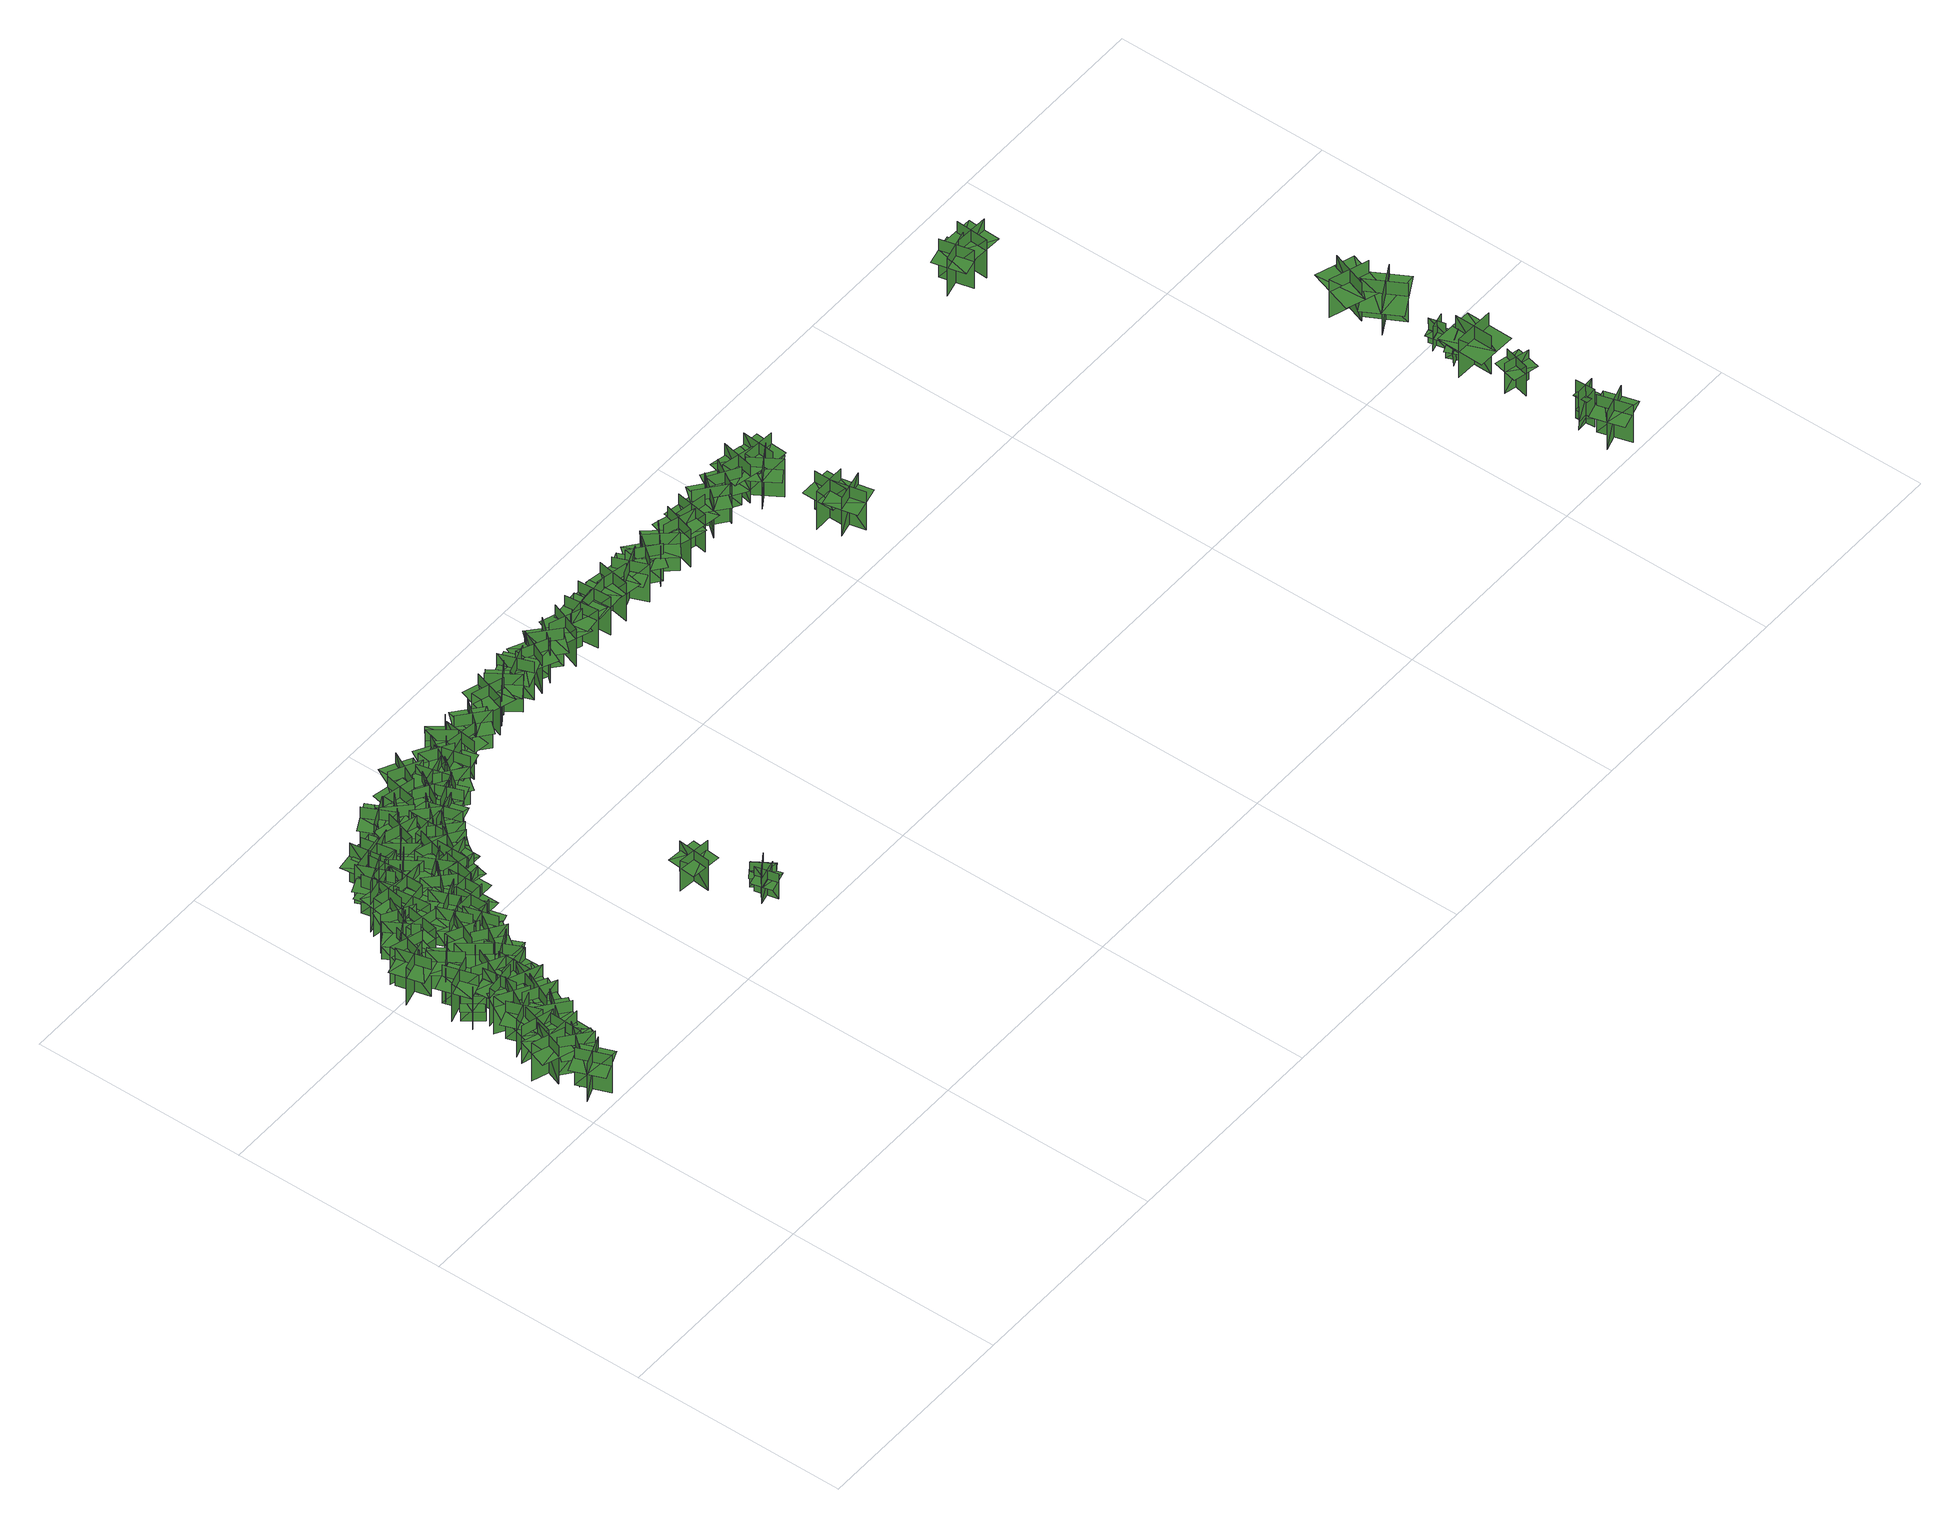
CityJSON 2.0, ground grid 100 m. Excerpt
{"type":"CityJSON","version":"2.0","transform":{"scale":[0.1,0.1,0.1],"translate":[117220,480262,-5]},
"CityObjects":{
"tree1":{"type":"SolitaryVegetationObject","geometry":[{"type":"MultiSurface","lod":"1","boundaries":[[[0,1,2]],[[0,2,3]],[[4,5,6]],[[4,6,7]],[[8,9,10]],[[8,10,11]],[[8,11,12]],[[8,12,13]]]}]},
"tree2":{"type":"SolitaryVegetationObject","geometry":[{"type":"MultiSurface","lod":"1","boundaries":[[[14,15,16]],[[14,16,17]],[[18,19,20]],[[18,20,21]],[[22,23,24]],[[22,24,25]],[[22,25,26]],[[22,26,27]]]}]},
"tree3":{"type":"SolitaryVegetationObject","geometry":[{"type":"MultiSurface","lod":"1","boundaries":[[[28,29,30]],[[28,30,31]],[[32,33,34]],[[32,34,35]],[[36,37,38]],[[36,38,39]],[[36,39,40]],[[36,40,41]]]}]},
"tree4":{"type":"SolitaryVegetationObject","geometry":[{"type":"MultiSurface","lod":"1","boundaries":[[[42,43,44]],[[42,44,45]],[[46,47,48]],[[46,48,49]],[[50,51,52]],[[50,52,53]],[[50,53,54]],[[50,54,55]]]}]},
"tree5":{"type":"SolitaryVegetationObject","geometry":[{"type":"MultiSurface","lod":"1","boundaries":[[[56,57,58]],[[56,58,59]],[[60,61,62]],[[60,62,63]],[[64,65,66]],[[64,66,67]],[[64,67,68]],[[64,68,69]]]}]},
"tree6":{"type":"SolitaryVegetationObject","geometry":[{"type":"MultiSurface","lod":"1","boundaries":[[[70,71,72]],[[70,72,73]],[[74,75,76]],[[74,76,77]],[[78,79,80]],[[78,80,81]],[[78,81,82]],[[78,82,83]]]}]},
"tree7":{"type":"SolitaryVegetationObject","geometry":[{"type":"MultiSurface","lod":"1","boundaries":[[[84,85,86]],[[84,86,87]],[[88,89,90]],[[88,90,91]],[[92,93,94]],[[92,94,95]],[[92,95,96]],[[92,96,97]]]}]},
"tree8":{"type":"SolitaryVegetationObject","geometry":[{"type":"MultiSurface","lod":"1","boundaries":[[[98,99,100]],[[98,100,101]],[[102,103,104]],[[102,104,105]],[[106,107,108]],[[106,108,109]],[[106,109,110]],[[106,110,111]]]}]},
"tree9":{"type":"SolitaryVegetationObject","geometry":[{"type":"MultiSurface","lod":"1","boundaries":[[[112,113,114]],[[112,114,115]],[[116,117,118]],[[116,118,119]],[[120,121,122]],[[120,122,123]],[[120,123,124]],[[120,124,125]]]}]},
"tree10":{"type":"SolitaryVegetationObject","geometry":[{"type":"MultiSurface","lod":"1","boundaries":[[[126,127,128]],[[126,128,129]],[[130,131,132]],[[130,132,133]],[[134,135,136]],[[134,136,137]],[[134,137,138]],[[134,138,139]]]}]},
"tree11":{"type":"SolitaryVegetationObject","geometry":[{"type":"MultiSurface","lod":"1","boundaries":[[[140,141,142]],[[140,142,143]],[[144,145,146]],[[144,146,147]],[[148,149,150]],[[148,150,151]],[[148,151,152]],[[148,152,153]]]}]},
"tree12":{"type":"SolitaryVegetationObject","geometry":[{"type":"MultiSurface","lod":"1","boundaries":[[[154,155,156]],[[154,156,157]],[[158,159,160]],[[158,160,161]],[[162,163,164]],[[162,164,165]],[[162,165,166]],[[162,166,167]]]}]},
"tree13":{"type":"SolitaryVegetationObject","geometry":[{"type":"MultiSurface","lod":"1","boundaries":[[[168,169,170]],[[168,170,171]],[[172,173,174]],[[172,174,175]],[[176,177,178]],[[176,178,179]],[[176,179,180]],[[176,180,181]]]}]},
"tree14":{"type":"SolitaryVegetationObject","geometry":[{"type":"MultiSurface","lod":"1","boundaries":[[[182,183,184]],[[182,184,185]],[[186,187,188]],[[186,188,189]],[[190,191,192]],[[190,192,193]],[[190,193,194]],[[190,194,195]]]}]},
"tree15":{"type":"SolitaryVegetationObject","geometry":[{"type":"MultiSurface","lod":"1","boundaries":[[[196,197,198]],[[196,198,199]],[[200,201,202]],[[200,202,203]],[[204,205,206]],[[204,206,207]],[[204,207,208]],[[204,208,209]]]}]},
"tree16":{"type":"SolitaryVegetationObject","geometry":[{"type":"MultiSurface","lod":"1","boundaries":[[[210,211,212]],[[210,212,213]],[[214,215,216]],[[214,216,217]],[[218,219,220]],[[218,220,221]],[[218,221,222]],[[218,222,223]]]}]},
"tree17":{"type":"SolitaryVegetationObject","geometry":[{"type":"MultiSurface","lod":"1","boundaries":[[[224,225,226]],[[224,226,227]],[[228,229,230]],[[228,230,231]],[[232,233,234]],[[232,234,235]],[[232,235,236]],[[232,236,237]]]}]},
"tree18":{"type":"SolitaryVegetationObject","geometry":[{"type":"MultiSurface","lod":"1","boundaries":[[[238,239,240]],[[238,240,241]],[[242,243,244]],[[242,244,245]],[[246,247,248]],[[246,248,249]],[[246,249,250]],[[246,250,251]]]}]},
"tree19":{"type":"SolitaryVegetationObject","geometry":[{"type":"MultiSurface","lod":"1","boundaries":[[[252,253,254]],[[252,254,255]],[[256,257,258]],[[256,258,259]],[[260,261,262]],[[260,262,263]],[[260,263,264]],[[260,264,265]]]}]},
"tree20":{"type":"SolitaryVegetationObject","geometry":[{"type":"MultiSurface","lod":"1","boundaries":[[[266,267,268]],[[266,268,269]],[[270,271,272]],[[270,272,273]],[[274,275,276]],[[274,276,277]],[[274,277,278]],[[274,278,279]]]}]},
"tree21":{"type":"SolitaryVegetationObject","geometry":[{"type":"MultiSurface","lod":"1","boundaries":[[[280,281,282]],[[280,282,283]],[[284,285,286]],[[284,286,287]],[[288,289,290]],[[288,290,291]],[[288,291,292]],[[288,292,293]]]}]},
"tree22":{"type":"SolitaryVegetationObject","geometry":[{"type":"MultiSurface","lod":"1","boundaries":[[[294,295,296]],[[294,296,297]],[[298,299,300]],[[298,300,301]],[[302,303,304]],[[302,304,305]],[[302,305,306]],[[302,306,307]]]}]},
"tree23":{"type":"SolitaryVegetationObject","geometry":[{"type":"MultiSurface","lod":"1","boundaries":[[[308,309,310]],[[308,310,311]],[[312,313,314]],[[312,314,315]],[[316,317,318]],[[316,318,319]],[[316,319,320]],[[316,320,321]]]}]},
"tree24":{"type":"SolitaryVegetationObject","geometry":[{"type":"MultiSurface","lod":"1","boundaries":[[[322,323,324]],[[322,324,325]],[[326,327,328]],[[326,328,329]],[[330,331,332]],[[330,332,333]],[[330,333,334]],[[330,334,335]]]}]},
"tree25":{"type":"SolitaryVegetationObject","geometry":[{"type":"MultiSurface","lod":"1","boundaries":[[[336,337,338]],[[336,338,339]],[[340,341,342]],[[340,342,343]],[[344,345,346]],[[344,346,347]],[[344,347,348]],[[344,348,349]]]}]},
"tree26":{"type":"SolitaryVegetationObject","geometry":[{"type":"MultiSurface","lod":"1","boundaries":[[[350,351,352]],[[350,352,353]],[[354,355,356]],[[354,356,357]],[[358,359,360]],[[358,360,361]],[[358,361,362]],[[358,362,363]]]}]},
"tree27":{"type":"SolitaryVegetationObject","geometry":[{"type":"MultiSurface","lod":"1","boundaries":[[[364,365,366]],[[364,366,367]],[[368,369,370]],[[368,370,371]],[[372,373,374]],[[372,374,375]],[[372,375,376]],[[372,376,377]]]}]},
"tree28":{"type":"SolitaryVegetationObject","geometry":[{"type":"MultiSurface","lod":"1","boundaries":[[[378,379,380]],[[378,380,381]],[[382,383,384]],[[382,384,385]],[[386,387,388]],[[386,388,389]],[[386,389,390]],[[386,390,391]]]}]},
"tree29":{"type":"SolitaryVegetationObject","geometry":[{"type":"MultiSurface","lod":"1","boundaries":[[[392,393,394]],[[392,394,395]],[[396,397,398]],[[396,398,399]],[[400,401,402]],[[400,402,403]],[[400,403,404]],[[400,404,405]]]}]},
"tree30":{"type":"SolitaryVegetationObject","geometry":[{"type":"MultiSurface","lod":"1","boundaries":[[[406,407,408]],[[406,408,409]],[[410,411,412]],[[410,412,413]],[[414,415,416]],[[414,416,417]],[[414,415,418]],[[414,418,419]]]}]},
"tree31":{"type":"SolitaryVegetationObject","geometry":[{"type":"MultiSurface","lod":"1","boundaries":[[[420,421,422]],[[420,422,423]],[[424,425,426]],[[424,426,427]],[[428,429,430]],[[428,430,431]],[[428,431,432]],[[428,432,433]]]}]},
"tree32":{"type":"SolitaryVegetationObject","geometry":[{"type":"MultiSurface","lod":"1","boundaries":[[[434,435,436]],[[434,436,437]],[[438,439,440]],[[438,440,441]],[[442,443,444]],[[442,444,445]],[[442,443,446]],[[442,446,447]]]}]},
"tree33":{"type":"SolitaryVegetationObject","geometry":[{"type":"MultiSurface","lod":"1","boundaries":[[[448,449,450]],[[448,450,451]],[[452,453,454]],[[452,454,455]],[[456,457,458]],[[456,458,459]],[[456,459,460]],[[456,460,461]]]}]},
"tree34":{"type":"SolitaryVegetationObject","geometry":[{"type":"MultiSurface","lod":"1","boundaries":[[[462,463,464]],[[462,464,465]],[[466,467,468]],[[466,468,469]],[[470,471,472]],[[470,472,473]],[[470,473,474]],[[470,474,475]]]}]},
"tree35":{"type":"SolitaryVegetationObject","geometry":[{"type":"MultiSurface","lod":"1","boundaries":[[[476,477,478]],[[476,478,479]],[[480,481,482]],[[480,482,483]],[[484,485,486]],[[484,486,487]],[[484,487,488]],[[484,488,489]]]}]},
"tree36":{"type":"SolitaryVegetationObject","geometry":[{"type":"MultiSurface","lod":"1","boundaries":[[[490,491,492]],[[490,492,493]],[[494,495,496]],[[494,496,497]],[[498,499,500]],[[498,500,501]],[[498,501,502]],[[498,502,503]]]}]},
"tree37":{"type":"SolitaryVegetationObject","geometry":[{"type":"MultiSurface","lod":"1","boundaries":[[[504,505,506]],[[504,506,507]],[[508,509,510]],[[508,510,511]],[[512,513,514]],[[512,514,515]],[[512,513,516]],[[512,516,517]]]}]},
"tree38":{"type":"SolitaryVegetationObject","geometry":[{"type":"MultiSurface","lod":"1","boundaries":[[[518,519,520]],[[518,520,521]],[[522,523,524]],[[522,524,525]],[[526,527,528]],[[526,528,529]],[[526,529,530]],[[526,530,531]]]}]},
"tree39":{"type":"SolitaryVegetationObject","geometry":[{"type":"MultiSurface","lod":"1","boundaries":[[[532,533,534]],[[532,534,535]],[[536,537,538]],[[536,538,539]],[[540,541,542]],[[540,542,543]],[[540,543,544]],[[540,544,545]]]}]},
"tree40":{"type":"SolitaryVegetationObject","geometry":[{"type":"MultiSurface","lod":"1","boundaries":[[[546,547,548]],[[546,548,549]],[[550,551,552]],[[550,552,553]],[[554,555,556]],[[554,556,557]],[[554,557,558]],[[554,558,559]]]}]},
"tree41":{"type":"SolitaryVegetationObject","geometry":[{"type":"MultiSurface","lod":"1","boundaries":[[[560,561,562]],[[560,562,563]],[[564,565,566]],[[564,566,567]],[[568,569,570]],[[568,570,571]],[[568,571,572]],[[568,572,573]]]}]},
"tree42":{"type":"SolitaryVegetationObject","geometry":[{"type":"MultiSurface","lod":"1","boundaries":[[[574,575,576]],[[574,576,577]],[[578,579,580]],[[578,580,581]],[[582,583,584]],[[582,584,585]],[[582,585,586]],[[582,586,587]]]}]},
"tree43":{"type":"SolitaryVegetationObject","geometry":[{"type":"MultiSurface","lod":"1","boundaries":[[[588,589,590]],[[588,590,591]],[[592,593,594]],[[592,594,595]],[[596,597,598]],[[596,598,599]],[[596,599,600]],[[596,600,601]]]}]},
"tree44":{"type":"SolitaryVegetationObject","geometry":[{"type":"MultiSurface","lod":"1","boundaries":[[[602,603,604]],[[602,604,605]],[[606,607,608]],[[606,608,609]],[[610,611,612]],[[610,612,613]],[[610,613,614]],[[610,614,615]]]}]},
"tree45":{"type":"SolitaryVegetationObject","geometry":[{"type":"MultiSurface","lod":"1","boundaries":[[[616,617,618]],[[616,618,619]],[[620,621,622]],[[620,622,623]],[[624,625,626]],[[624,626,627]],[[624,627,628]],[[624,628,629]]]}]},
"tree46":{"type":"SolitaryVegetationObject","geometry":[{"type":"MultiSurface","lod":"1","boundaries":[[[630,631,632]],[[630,632,633]],[[634,635,636]],[[634,636,637]],[[638,639,640]],[[638,640,641]],[[638,641,642]],[[638,642,643]]]}]},
"tree47":{"type":"SolitaryVegetationObject","geometry":[{"type":"MultiSurface","lod":"1","boundaries":[[[644,645,646]],[[644,646,647]],[[648,649,650]],[[648,650,651]],[[652,653,654]],[[652,654,655]],[[652,655,656]],[[652,656,657]]]}]},
"tree48":{"type":"SolitaryVegetationObject","geometry":[{"type":"MultiSurface","lod":"1","boundaries":[[[658,659,660]],[[658,660,661]],[[662,663,664]],[[662,664,665]],[[666,667,668]],[[666,668,669]],[[666,669,670]],[[666,670,671]]]}]},
"tree49":{"type":"SolitaryVegetationObject","geometry":[{"type":"MultiSurface","lod":"1","boundaries":[[[672,673,674]],[[672,674,675]],[[676,677,678]],[[676,678,679]],[[680,681,682]],[[680,682,683]],[[680,683,684]],[[680,684,685]]]}]},
"tree50":{"type":"SolitaryVegetationObject","geometry":[{"type":"MultiSurface","lod":"1","boundaries":[[[686,687,688]],[[686,688,689]],[[690,691,692]],[[690,692,693]],[[694,695,696]],[[694,696,697]],[[694,697,698]],[[694,698,699]]]}]},
"tree51":{"type":"SolitaryVegetationObject","geometry":[{"type":"MultiSurface","lod":"1","boundaries":[[[700,701,702]],[[700,702,703]],[[704,705,706]],[[704,706,707]],[[708,709,710]],[[708,710,711]],[[708,711,712]],[[708,712,713]]]}]},
"tree52":{"type":"SolitaryVegetationObject","geometry":[{"type":"MultiSurface","lod":"1","boundaries":[[[714,715,716]],[[714,716,717]],[[718,719,720]],[[718,720,721]],[[722,723,724]],[[722,724,725]],[[722,725,726]],[[722,726,727]]]}]},
"tree53":{"type":"SolitaryVegetationObject","geometry":[{"type":"MultiSurface","lod":"1","boundaries":[[[728,729,730]],[[728,730,731]],[[732,733,734]],[[732,734,735]],[[736,737,738]],[[736,738,739]],[[736,739,740]],[[736,740,741]]]}]},
"tree54":{"type":"SolitaryVegetationObject","geometry":[{"type":"MultiSurface","lod":"1","boundaries":[[[742,743,744]],[[742,744,745]],[[746,747,748]],[[746,748,749]],[[750,751,752]],[[750,752,753]],[[750,753,754]],[[750,754,755]]]}]},
"tree55":{"type":"SolitaryVegetationObject","geometry":[{"type":"MultiSurface","lod":"1","boundaries":[[[756,757,758]],[[756,758,759]],[[760,761,762]],[[760,762,763]],[[764,765,766]],[[764,766,767]],[[764,767,768]],[[764,768,769]]]}]},
"tree56":{"type":"SolitaryVegetationObject","geometry":[{"type":"MultiSurface","lod":"1","boundaries":[[[770,771,772]],[[770,772,773]],[[774,775,776]],[[774,776,777]],[[778,779,780]],[[778,780,781]],[[778,781,782]],[[778,782,783]]]}]},
"tree57":{"type":"SolitaryVegetationObject","geometry":[{"type":"MultiSurface","lod":"1","boundaries":[[[784,785,786]],[[784,786,787]],[[788,789,790]],[[788,790,791]],[[792,793,794]],[[792,794,795]],[[792,795,796]],[[792,796,797]]]}]},
"tree58":{"type":"SolitaryVegetationObject","geometry":[{"type":"MultiSurface","lod":"1","boundaries":[[[798,799,800]],[[798,800,801]],[[802,803,804]],[[802,804,805]],[[806,807,808]],[[806,808,809]],[[806,809,810]],[[806,810,811]]]}]},
"tree59":{"type":"SolitaryVegetationObject","geometry":[{"type":"MultiSurface","lod":"1","boundaries":[[[812,813,814]],[[812,814,815]],[[816,817,818]],[[816,818,819]],[[820,821,822]],[[820,822,823]],[[820,823,824]],[[820,824,825]]]}]},
"tree60":{"type":"SolitaryVegetationObject","geometry":[{"type":"MultiSurface","lod":"1","boundaries":[[[826,827,828]],[[826,828,829]],[[830,831,832]],[[830,832,833]],[[834,835,836]],[[834,836,837]],[[834,837,838]],[[834,838,839]]]}]},
"tree61":{"type":"SolitaryVegetationObject","geometry":[{"type":"MultiSurface","lod":"1","boundaries":[[[840,841,842]],[[840,842,843]],[[844,845,846]],[[844,846,847]],[[848,849,850]],[[848,850,851]],[[848,851,852]],[[848,852,853]]]}]},
"tree62":{"type":"SolitaryVegetationObject","geometry":[{"type":"MultiSurface","lod":"1","boundaries":[[[854,855,856]],[[854,856,857]],[[858,859,860]],[[858,860,861]],[[862,863,864]],[[862,864,865]],[[862,865,866]],[[862,866,867]]]}]},
"tree63":{"type":"SolitaryVegetationObject","geometry":[{"type":"MultiSurface","lod":"1","boundaries":[[[868,869,870]],[[868,870,871]],[[872,873,874]],[[872,874,875]],[[876,877,878]],[[876,878,879]],[[876,877,880]],[[876,880,881]]]}]},
"tree64":{"type":"SolitaryVegetationObject","geometry":[{"type":"MultiSurface","lod":"1","boundaries":[[[882,883,884]],[[882,884,885]],[[886,887,888]],[[886,888,889]],[[890,891,892]],[[890,892,893]],[[890,891,894]],[[890,894,895]]]}]},
"tree65":{"type":"SolitaryVegetationObject","geometry":[{"type":"MultiSurface","lod":"1","boundaries":[[[896,897,898]],[[896,898,899]],[[900,901,902]],[[900,902,903]],[[904,905,906]],[[904,906,907]],[[904,907,908]],[[904,908,909]]]}]},
"tree66":{"type":"SolitaryVegetationObject","geometry":[{"type":"MultiSurface","lod":"1","boundaries":[[[910,911,912]],[[910,912,913]],[[914,915,916]],[[914,916,917]],[[918,919,920]],[[918,920,921]],[[918,921,922]],[[918,922,923]]]}]},
"tree67":{"type":"SolitaryVegetationObject","geometry":[{"type":"MultiSurface","lod":"1","boundaries":[[[924,925,926]],[[924,926,927]],[[928,929,930]],[[928,930,931]],[[932,933,934]],[[932,934,935]],[[932,935,936]],[[932,936,937]]]}]},
"tree68":{"type":"SolitaryVegetationObject","geometry":[{"type":"MultiSurface","lod":"1","boundaries":[[[938,939,940]],[[938,940,941]],[[942,943,944]],[[942,944,945]],[[946,947,948]],[[946,948,949]],[[946,949,950]],[[946,950,951]]]}]},
"tree69":{"type":"SolitaryVegetationObject","geometry":[{"type":"MultiSurface","lod":"1","boundaries":[[[952,953,954]],[[952,954,955]],[[956,957,958]],[[956,958,959]],[[960,961,962]],[[960,962,963]],[[960,963,964]],[[960,964,965]]]}]},
"tree70":{"type":"SolitaryVegetationObject","geometry":[{"type":"MultiSurface","lod":"1","boundaries":[[[966,967,968]],[[966,968,969]],[[970,971,972]],[[970,972,973]],[[974,975,976]],[[974,976,977]],[[974,977,978]],[[974,978,979]]]}]},
"tree71":{"type":"SolitaryVegetationObject","geometry":[{"type":"MultiSurface","lod":"1","boundaries":[[[980,981,982]],[[980,982,983]],[[984,985,986]],[[984,986,987]],[[988,989,990]],[[988,990,991]],[[988,991,992]],[[988,992,993]]]}]},
"tree72":{"type":"SolitaryVegetationObject","geometry":[{"type":"MultiSurface","lod":"1","boundaries":[[[994,995,996]],[[994,996,997]],[[998,999,1000]],[[998,1000,1001]],[[1002,1003,1004]],[[1002,1004,1005]],[[1002,1005,1006]],[[1002,1006,1007]]]}]},
"tree73":{"type":"SolitaryVegetationObject","geometry":[{"type":"MultiSurface","lod":"1","boundaries":[[[1008,1009,1010]],[[1008,1010,1011]],[[1012,1013,1014]],[[1012,1014,1015]],[[1016,1017,1018]],[[1016,1018,1019]],[[1016,1019,1020]],[[1016,1020,1021]]]}]},
"tree74":{"type":"SolitaryVegetationObject","geometry":[{"type":"MultiSurface","lod":"1","boundaries":[[[1022,1023,1024]],[[1022,1024,1025]],[[1026,1027,1028]],[[1026,1028,1029]],[[1030,1031,1032]],[[1030,1032,1033]],[[1030,1033,1034]],[[1030,1034,1035]]]}]},
"tree75":{"type":"SolitaryVegetationObject","geometry":[{"type":"MultiSurface","lod":"1","boundaries":[[[1036,1037,1038]],[[1036,1038,1039]],[[1040,1041,1042]],[[1040,1042,1043]],[[1044,1045,1046]],[[1044,1046,1047]],[[1044,1047,1048]],[[1044,1048,1049]]]}]},
"tree76":{"type":"SolitaryVegetationObject","geometry":[{"type":"MultiSurface","lod":"1","boundaries":[[[1050,1051,1052]],[[1050,1052,1053]],[[1054,1055,1056]],[[1054,1056,1057]],[[1058,1059,1060]],[[1058,1060,1061]],[[1058,1061,1062]],[[1058,1062,1063]]]}]},
"tree77":{"type":"SolitaryVegetationObject","geometry":[{"type":"MultiSurface","lod":"1","boundaries":[[[1064,1065,1066]],[[1064,1066,1067]],[[1068,1069,1070]],[[1068,1070,1071]],[[1072,1073,1074]],[[1072,1074,1075]],[[1072,1075,1076]],[[1072,1076,1077]]]}]},
"tree78":{"type":"SolitaryVegetationObject","geometry":[{"type":"MultiSurface","lod":"1","boundaries":[[[1078,1079,1080]],[[1078,1080,1081]],[[1082,1083,1084]],[[1082,1084,1085]],[[1086,1087,1088]],[[1086,1088,1089]],[[1086,1089,1090]],[[1086,1090,1091]]]}]},
"tree79":{"type":"SolitaryVegetationObject","geometry":[{"type":"MultiSurface","lod":"1","boundaries":[[[1092,1093,1094]],[[1092,1094,1095]],[[1096,1097,1098]],[[1096,1098,1099]],[[1100,1101,1102]],[[1100,1102,1103]],[[1100,1103,1104]],[[1100,1104,1105]]]}]},
"tree80":{"type":"SolitaryVegetationObject","geometry":[{"type":"MultiSurface","lod":"1","boundaries":[[[1106,1107,1108]],[[1106,1108,1109]],[[1110,1111,1112]],[[1110,1112,1113]],[[1114,1115,1116]],[[1114,1116,1117]],[[1114,1117,1118]],[[1114,1118,1119]]]}]},
"tree81":{"type":"SolitaryVegetationObject","geometry":[{"type":"MultiSurface","lod":"1","boundaries":[[[1120,1121,1122]],[[1120,1122,1123]],[[1124,1125,1126]],[[1124,1126,1127]],[[1128,1129,1130]],[[1128,1130,1131]],[[1128,1131,1132]],[[1128,1132,1133]]]}]},
"tree82":{"type":"SolitaryVegetationObject","geometry":[{"type":"MultiSurface","lod":"1","boundaries":[[[1134,1135,1136]],[[1134,1136,1137]],[[1138,1139,1140]],[[1138,1140,1141]],[[1142,1143,1144]],[[1142,1144,1145]],[[1142,1145,1146]],[[1142,1146,1147]]]}]},
"tree83":{"type":"SolitaryVegetationObject","geometry":[{"type":"MultiSurface","lod":"1","boundaries":[[[1148,1149,1150]],[[1148,1150,1151]],[[1152,1153,1154]],[[1152,1154,1155]],[[1156,1157,1158]],[[1156,1158,1159]],[[1156,1159,1160]],[[1156,1160,1161]]]}]},
"tree84":{"type":"SolitaryVegetationObject","geometry":[{"type":"MultiSurface","lod":"1","boundaries":[[[1162,1163,1164]],[[1162,1164,1165]],[[1166,1167,1168]],[[1166,1168,1169]],[[1170,1171,1172]],[[1170,1172,1173]],[[1170,1173,1174]],[[1170,1174,1175]]]}]},
"tree85":{"type":"SolitaryVegetationObject","geometry":[{"type":"MultiSurface","lod":"1","boundaries":[[[1176,1177,1178]],[[1176,1178,1179]],[[1180,1181,1182]],[[1180,1182,1183]],[[1184,1185,1186]],[[1184,1186,1187]],[[1184,1187,1188]],[[1184,1188,1189]]]}]},
"tree86":{"type":"SolitaryVegetationObject","geometry":[{"type":"MultiSurface","lod":"1","boundaries":[[[1190,1191,1192]],[[1190,1192,1193]],[[1194,1195,1196]],[[1194,1196,1197]],[[1198,1199,1200]],[[1198,1200,1201]],[[1198,1201,1202]],[[1198,1202,1203]]]}]},
"tree87":{"type":"SolitaryVegetationObject","geometry":[{"type":"MultiSurface","lod":"1","boundaries":[[[1204,1205,1206]],[[1204,1206,1207]],[[1208,1209,1210]],[[1208,1210,1211]],[[1212,1213,1214]],[[1212,1214,1215]],[[1212,1215,1216]],[[1212,1216,1217]]]}]},
"tree88":{"type":"SolitaryVegetationObject","geometry":[{"type":"MultiSurface","lod":"1","boundaries":[[[1218,1219,1220]],[[1218,1220,1221]],[[1222,1223,1224]],[[1222,1224,1225]],[[1226,1227,1228]],[[1226,1228,1229]],[[1226,1229,1230]],[[1226,1230,1231]]]}]},
"tree89":{"type":"SolitaryVegetationObject","geometry":[{"type":"MultiSurface","lod":"1","boundaries":[[[1232,1233,1234]],[[1232,1234,1235]],[[1236,1237,1238]],[[1236,1238,1239]],[[1240,1241,1242]],[[1240,1242,1243]],[[1240,1243,1244]],[[1240,1244,1245]]]}]},
"tree90":{"type":"SolitaryVegetationObject","geometry":[{"type":"MultiSurface","lod":"1","boundaries":[[[1246,1247,1248]],[[1246,1248,1249]],[[1250,1251,1252]],[[1250,1252,1253]],[[1254,1255,1256]],[[1254,1256,1257]],[[1254,1257,1258]],[[1254,1258,1259]]]}]},
"tree91":{"type":"SolitaryVegetationObject","geometry":[{"type":"MultiSurface","lod":"1","boundaries":[[[1260,1261,1262]],[[1260,1262,1263]],[[1264,1265,1266]],[[1264,1266,1267]],[[1268,1269,1270]],[[1268,1270,1271]],[[1268,1271,1272]],[[1268,1272,1273]]]}]},
"tree92":{"type":"SolitaryVegetationObject","geometry":[{"type":"MultiSurface","lod":"1","boundaries":[[[1274,1275,1276]],[[1274,1276,1277]],[[1278,1279,1280]],[[1278,1280,1281]],[[1282,1283,1284]],[[1282,1284,1285]],[[1282,1285,1286]],[[1282,1286,1287]]]}]},
"tree93":{"type":"SolitaryVegetationObject","geometry":[{"type":"MultiSurface","lod":"1","boundaries":[[[1288,1289,1290]],[[1288,1290,1291]],[[1292,1293,1294]],[[1292,1294,1295]],[[1296,1297,1298]],[[1296,1298,1299]],[[1296,1299,1300]],[[1296,1300,1301]]]}]},
"tree94":{"type":"SolitaryVegetationObject","geometry":[{"type":"MultiSurface","lod":"1","boundaries":[[[1302,1303,1304]],[[1302,1304,1305]],[[1306,1307,1308]],[[1306,1308,1309]],[[1310,1311,1312]],[[1310,1312,1313]],[[1310,1313,1314]],[[1310,1314,1315]]]}]},
"tree95":{"type":"SolitaryVegetationObject","geometry":[{"type":"MultiSurface","lod":"1","boundaries":[[[1316,1317,1318]],[[1316,1318,1319]],[[1320,1321,1322]],[[1320,1322,1323]],[[1324,1325,1321]],[[1324,1321,1320]],[[1326,1327,1317]],[[1326,1317,1316]],[[1328,1329,1330]],[[1328,1330,1331]],[[1332,1333,1334]],[[1332,1334,1335]]]}]},
"tree96":{"type":"SolitaryVegetationObject","geometry":[{"type":"MultiSurface","lod":"1","boundaries":[[[1336,1337,1338]],[[1336,1338,1339]],[[1340,1341,1342]],[[1340,1342,1343]],[[1344,1345,1346]],[[1344,1346,1347]],[[1344,1347,1348]],[[1344,1348,1349]]]}]},
"tree97":{"type":"SolitaryVegetationObject","geometry":[{"type":"MultiSurface","lod":"1","boundaries":[[[1350,1351,1352]],[[1350,1352,1353]],[[1354,1355,1356]],[[1354,1356,1357]],[[1358,1359,1355]],[[1358,1355,1354]],[[1360,1361,1351]],[[1360,1351,1350]],[[1350,1351,1362]],[[1350,1362,1363]],[[1350,1364,1365]],[[1350,1365,1351]]]}]},
"tree98":{"type":"SolitaryVegetationObject","geometry":[{"type":"MultiSurface","lod":"1","boundaries":[[[1366,1367,1368]],[[1366,1368,1369]],[[1370,1371,1372]],[[1370,1372,1373]],[[1374,1375,1376]],[[1374,1376,1377]],[[1374,1377,1378]],[[1374,1378,1379]]]}]},
"tree99":{"type":"SolitaryVegetationObject","geometry":[{"type":"MultiSurface","lod":"1","boundaries":[[[1380,1381,1382]],[[1380,1382,1383]],[[1384,1385,1386]],[[1384,1386,1387]],[[1388,1389,1385]],[[1388,1385,1384]],[[1390,1391,1381]],[[1390,1381,1380]],[[1380,1381,1392]],[[1380,1392,1393]],[[1380,1394,1395]],[[1380,1395,1381]]]}]},
"tree100":{"type":"SolitaryVegetationObject","geometry":[{"type":"MultiSurface","lod":"1","boundaries":[[[1396,1397,1398]],[[1396,1398,1399]],[[1400,1401,1402]],[[1400,1402,1403]],[[1404,1405,1406]],[[1404,1406,1407]],[[1404,1407,1408]],[[1404,1408,1409]]]}]},
"tree101":{"type":"SolitaryVegetationObject","geometry":[{"type":"MultiSurface","lod":"1","boundaries":[[[1410,1411,1412]],[[1410,1412,1413]],[[1414,1415,1416]],[[1414,1416,1417]],[[1418,1419,1420]],[[1418,1420,1421]],[[1418,1421,1422]],[[1418,1422,1423]]]}]}
},
"vertices":[
[117,1184,6],[174,1040,6],[174,1040,221],[117,1184,221],[76,1089,6],[220,1146,6],[220,1146,221],[76,1089,221],[76,1089,161],[104,1017,161],[248,1074,161],[220,1146,161],[191,1218,161],[47,1161,161],
[85,1238,5],[137,1384,5],[137,1384,221],[85,1238,221],[179,1282,5],[33,1333,5],[33,1333,221],[179,1282,221],[179,1282,160],[205,1355,160],[58,1407,160],[33,1333,160],[7,1260,160],[153,1209,160],
[223,1284,3],[125,1164,3],[125,1164,218],[223,1284,218],[120,1274,3],[240,1177,3],[240,1177,218],[120,1274,218],[120,1274,158],[71,1214,158],[192,1116,158],[240,1177,158],[289,1237,158],[169,1334,158],
[175,1474,4],[132,1325,4],[132,1325,219],[175,1474,219],[84,1424,4],[233,1382,4],[233,1382,219],[84,1424,219],[84,1424,159],[63,1350,159],[212,1307,159],[233,1382,159],[255,1457,159],[106,1499,159],
[281,1301,4],[126,1307,4],[126,1307,219],[281,1301,219],[211,1377,4],[206,1222,4],[206,1222,219],[211,1377,219],[211,1377,159],[134,1380,159],[128,1225,159],[206,1222,159],[283,1220,159],[289,1375,159],
[245,1512,6],[99,1459,6],[99,1459,221],[245,1512,221],[152,1557,6],[204,1411,6],[204,1411,221],[152,1557,221],[152,1557,161],[79,1530,161],[132,1385,161],[204,1411,161],[277,1437,161],[224,1583,161],
[119,1755,9],[179,1675,9],[179,1675,148],[119,1755,148],[109,1689,9],[189,1749,9],[189,1749,148],[109,1689,148],[109,1689,109],[139,1649,109],[219,1709,109],[189,1749,109],[159,1789,109],[79,1729,109],
[213,1337,7],[310,1458,7],[310,1458,222],[213,1337,222],[316,1347,7],[195,1445,7],[195,1445,222],[316,1347,222],[316,1347,162],[364,1408,162],[244,1505,162],[195,1445,162],[146,1385,162],[267,1287,162],
[178,1505,6],[256,1639,6],[256,1639,221],[178,1505,221],[278,1531,6],[144,1609,6],[144,1609,221],[278,1531,221],[278,1531,161],[317,1597,161],[184,1676,161],[144,1609,161],[105,1543,161],[238,1464,161],
[244,1827,7],[96,1782,7],[96,1782,222],[244,1827,222],[153,1876,7],[198,1728,7],[198,1728,222],[153,1876,222],[153,1876,162],[79,1853,162],[124,1705,162],[198,1728,162],[272,1751,162],[227,1899,162],
[155,1932,6],[116,2081,6],[116,2081,221],[155,1932,221],[208,2020,6],[58,1981,6],[58,1981,221],[208,2020,221],[208,2020,161],[188,2095,161],[38,2056,161],[58,1981,161],[78,1906,161],[227,1945,161],
[260,1587,3],[243,1741,3],[243,1741,218],[260,1587,218],[325,1667,3],[171,1651,3],[171,1651,218],[325,1667,218],[325,1667,158],[317,1744,158],[163,1728,158],[171,1651,158],[179,1574,158],[333,1590,158],
[229,1534,5],[368,1464,5],[368,1464,221],[229,1534,221],[261,1436,5],[331,1574,5],[331,1574,221],[261,1436,221],[261,1436,160],[330,1401,160],[400,1539,160],[331,1574,160],[262,1609,160],[192,1471,160],
[165,1866,6],[291,1956,6],[291,1956,222],[165,1866,222],[267,1849,6],[177,1975,6],[177,1975,222],[267,1849,222],[267,1849,161],[330,1894,161],[239,2020,161],[177,1975,161],[114,1929,161],[204,1804,161],
[257,1623,5],[400,1564,5],[400,1564,220],[257,1623,220],[296,1527,5],[355,1670,5],[355,1670,220],[296,1527,220],[296,1527,160],[368,1498,160],[427,1641,160],[355,1670,160],[284,1700,160],[225,1557,160],
[313,1810,4],[244,1671,4],[244,1671,219],[313,1810,219],[215,1778,4],[353,1709,4],[353,1709,219],[215,1778,219],[215,1778,159],[180,1708,159],[319,1640,159],[353,1709,159],[388,1778,159],[249,1847,159],
[257,2056,4],[109,2101,4],[109,2101,219],[257,2056,219],[209,2147,4],[163,1999,4],[163,1999,219],[209,2147,219],[209,2147,159],[135,2170,159],[89,2022,159],[163,1999,159],[237,1976,159],[283,2124,159],
[349,1745,5],[352,1591,5],[352,1591,221],[349,1745,221],[277,1671,5],[432,1675,5],[432,1675,221],[277,1671,221],[277,1671,160],[279,1594,160],[433,1597,160],[432,1675,160],[430,1752,160],[275,1749,160],
[372,1788,6],[276,1910,6],[276,1910,222],[372,1788,222],[384,1891,6],[263,1795,6],[263,1795,222],[384,1891,222],[384,1891,162],[336,1951,162],[215,1855,162],[263,1795,162],[311,1734,162],[432,1830,162],
[278,2079,7],[198,2212,7],[198,2212,222],[278,2079,222],[304,2178,7],[171,2099,7],[171,2099,222],[304,2178,222],[304,2178,162],[264,2245,162],[131,2166,162],[171,2099,162],[210,2033,162],[343,2112,162],
[362,1827,4],[431,1688,4],[431,1688,219],[362,1827,219],[329,1729,4],[468,1798,4],[468,1798,219],[329,1729,219],[329,1729,159],[364,1660,159],[502,1729,159],[468,1798,159],[433,1868,159],[295,1799,159],
[386,2089,5],[234,2117,5],[234,2117,220],[386,2089,220],[328,2175,5],[300,2022,5],[300,2022,220],[328,2175,220],[328,2175,160],[252,2189,160],[224,2036,160],[300,2022,160],[376,2008,160],[404,2161,160],
[341,1873,9],[406,2013,9],[406,2013,224],[341,1873,224],[438,1908,9],[297,1973,9],[297,1973,224],[438,1908,224],[438,1908,164],[470,1978,164],[330,2043,164],[297,1973,164],[265,1902,164],[405,1837,164],
[324,2267,3],[250,2131,3],[250,2131,218],[324,2267,218],[225,2239,3],[361,2165,3],[361,2165,218],[225,2239,218],[225,2239,158],[188,2171,158],[324,2097,158],[361,2165,158],[398,2233,158],[262,2307,158],
[467,1915,6],[379,1788,6],[379,1788,221],[467,1915,221],[366,1897,6],[493,1809,6],[493,1809,221],[366,1897,221],[366,1897,161],[322,1833,161],[449,1746,161],[493,1809,161],[537,1873,161],[410,1961,161],
[355,1994,3],[500,2049,3],[500,2049,219],[355,1994,219],[450,1951,3],[394,2096,3],[394,2096,219],[450,1951,219],[450,1951,158],[522,1979,158],[466,2123,158],[394,2096,158],[322,2068,158],[377,1923,158],
[455,2210,5],[301,2191,5],[301,2191,220],[455,2210,220],[374,2274,5],[393,2120,5],[393,2120,220],[374,2274,220],[374,2274,160],[297,2264,160],[317,2110,160],[393,2120,160],[470,2130,160],[451,2284,160],
[347,2231,6],[370,2384,6],[370,2384,221],[347,2231,221],[431,2292,6],[277,2315,6],[277,2315,221],[431,2292,221],[431,2292,161],[442,2368,161],[289,2392,161],[277,2315,161],[266,2238,161],[419,2215,161],
[503,1863,4],[461,2012,4],[461,2012,220],[503,1863,220],[554,1952,4],[405,1910,4],[405,1910,220],[554,1952,220],[554,1952,159],[533,2027,159],[384,1985,159],[405,1910,159],[426,1836,159],[575,1878,159],
[353,2435,2],[388,2274,2],[388,2274,221],[353,2435,221],[293,2341,2],[454,2375,2],[454,2375,221],[293,2341,221],[348,2434,148],[383,2273,148],[463,2290,148],[429,2451,148],[318,2259,148],[283,2420,148],
[415,2071,5],[558,2131,5],[558,2131,220],[415,2071,220],[510,2032,5],[450,2174,5],[450,2174,220],[510,2032,220],[510,2032,160],[582,2062,160],[521,2205,160],[450,2174,160],[379,2144,160],[439,2002,160],
[338,2376,6],[488,2441,6],[488,2441,225],[338,2376,225],[442,2335,6],[376,2486,6],[376,2486,225],[442,2335,225],[340,2371,152],[491,2436,152],[458,2512,152],[307,2446,152],[517,2375,152],[366,2310,152],
[604,2026,4],[449,2026,4],[449,2026,219],[604,2026,219],[532,2099,4],[532,1944,4],[532,1944,219],[532,2099,219],[532,2099,159],[454,2099,159],[454,1944,159],[532,1944,159],[609,1944,159],[609,2099,159],
[385,2288,5],[540,2289,5],[540,2289,221],[385,2288,221],[458,2215,5],[457,2370,5],[457,2370,221],[458,2215,221],[458,2215,160],[535,2216,160],[534,2370,160],[457,2370,160],[379,2370,160],[380,2215,160],
[453,2472,8],[465,2318,8],[465,2318,223],[453,2472,223],[385,2394,8],[540,2406,8],[540,2406,223],[385,2394,223],[385,2394,163],[391,2317,163],[546,2329,163],[540,2406,163],[534,2484,163],[379,2471,163],
[490,2131,5],[596,2243,5],[596,2243,220],[490,2131,220],[593,2133,5],[481,2240,5],[481,2240,220],[593,2133,220],[593,2133,160],[646,2189,160],[534,2296,160],[481,2240,160],[427,2184,160],[539,2077,160],
[479,2410,9],[455,2573,9],[455,2573,229],[479,2410,229],[545,2500,9],[382,2476,9],[382,2476,229],[545,2500,229],[484,2411,155],[460,2574,155],[379,2562,155],[402,2399,155],[526,2583,155],[550,2421,155],
[518,2097,4],[673,2100,4],[673,2100,219],[518,2097,219],[591,2025,4],[589,2180,4],[589,2180,219],[591,2025,219],[591,2025,159],[669,2026,159],[666,2181,159],[589,2180,159],[512,2179,159],[514,2024,159],
[576,2394,5],[449,2305,5],[449,2305,221],[576,2394,221],[474,2412,5],[563,2285,5],[563,2285,221],[474,2412,221],[474,2412,160],[411,2368,160],[500,2241,160],[563,2285,160],[627,2330,160],[538,2457,160],
[665,2285,7],[526,2216,7],[526,2216,222],[665,2285,222],[567,2318,7],[637,2180,7],[637,2180,222],[567,2318,222],[567,2318,162],[498,2284,162],[567,2145,162],[637,2180,162],[706,2215,162],[636,2353,162],
[512,2562,6],[541,2410,6],[541,2410,221],[512,2562,221],[453,2477,6],[606,2506,6],[606,2506,221],[453,2477,221],[453,2477,161],[468,2401,161],[620,2430,161],[606,2506,161],[591,2582,161],[439,2553,161],
[654,2244,8],[621,2092,8],[621,2092,223],[654,2244,223],[567,2189,8],[718,2155,8],[718,2155,223],[567,2189,223],[567,2189,163],[550,2113,163],[701,2080,163],[718,2155,163],[735,2231,163],[583,2264,163],
[541,2475,6],[635,2351,6],[635,2351,221],[541,2475,221],[526,2373,6],[650,2466,6],[650,2466,221],[526,2373,221],[526,2373,161],[573,2311,161],[697,2404,161],[650,2466,161],[604,2528,161],[480,2435,161],
[684,2309,7],[683,2154,7],[683,2154,222],[684,2309,222],[611,2237,7],[765,2236,7],[765,2236,222],[611,2237,222],[611,2237,162],[610,2160,162],[765,2159,162],[765,2236,162],[766,2314,162],[611,2315,162],
[735,2303,4],[588,2350,4],[588,2350,220],[735,2303,220],[688,2395,4],[641,2247,4],[641,2247,220],[688,2395,220],[688,2395,159],[614,2418,159],[567,2271,159],[641,2247,159],[715,2224,159],[762,2371,159],
[683,2550,7],[638,2402,7],[638,2402,223],[683,2550,223],[592,2502,7],[740,2457,7],[740,2457,223],[592,2502,223],[592,2502,162],[570,2428,162],[718,2383,162],[740,2457,162],[763,2531,162],[615,2576,162],
[778,2366,2],[693,2236,2],[693,2236,218],[778,2366,218],[676,2345,2],[806,2260,2],[806,2260,218],[676,2345,218],[676,2345,157],[634,2280,157],[764,2195,157],[806,2260,157],[849,2325,157],[719,2410,157],
[760,2373,8],[708,2401,8],[708,2401,90],[760,2373,90],[749,2411,8],[721,2359,8],[721,2359,90],[749,2411,90],[749,2411,67],[723,2425,67],[695,2373,67],[721,2359,67],[747,2345,67],[775,2397,67],
[743,2345,7],[768,2291,7],[768,2291,89],[743,2345,89],[730,2308,7],[783,2333,7],[783,2333,89],[730,2308,89],[730,2308,66],[742,2281,66],[796,2306,66],[783,2333,66],[770,2360,66],[717,2334,66],
[746,2635,1],[607,2566,1],[607,2566,216],[746,2635,216],[648,2668,1],[717,2530,1],[717,2530,216],[648,2668,216],[648,2668,156],[579,2634,156],[648,2495,156],[717,2530,156],[787,2564,156],[718,2703,156],
[747,2333,4],[746,2488,4],[746,2488,219],[747,2333,219],[820,2406,4],[665,2405,4],[665,2405,219],[820,2406,219],[820,2406,159],[819,2484,159],[664,2482,159],[665,2405,159],[665,2327,159],[820,2329,159],
[824,2398,4],[722,2282,4],[722,2282,219],[824,2398,219],[721,2392,4],[837,2290,4],[837,2290,219],[721,2392,219],[721,2392,159],[670,2334,159],[786,2232,159],[837,2290,159],[888,2348,159],[772,2450,159],
[786,2503,7],[676,2612,7],[676,2612,223],[786,2503,223],[786,2606,7],[677,2496,7],[677,2496,223],[786,2606,223],[786,2606,162],[731,2661,162],[622,2550,162],[677,2496,162],[732,2441,162],[841,2552,162],
[763,2393,2],[866,2509,2],[866,2509,218],[763,2393,218],[866,2399,2],[750,2502,2],[750,2502,218],[866,2399,218],[866,2399,157],[917,2457,157],[801,2560,157],[750,2502,157],[699,2444,157],[814,2341,157],
[829,2478,5],[873,2329,5],[873,2329,220],[829,2478,220],[780,2387,5],[928,2431,5],[928,2431,220],[780,2387,220],[780,2387,160],[802,2313,160],[950,2357,160],[928,2431,160],[906,2506,160],[758,2461,160],
[898,2594,7],[746,2627,7],[746,2627,222],[898,2594,222],[842,2681,7],[810,2530,7],[810,2530,222],[842,2681,222],[842,2681,162],[767,2697,162],[734,2546,162],[810,2530,162],[886,2513,162],[918,2665,162],
[844,2561,5],[976,2479,5],[976,2479,221],[844,2561,221],[867,2460,5],[949,2592,5],[949,2592,221],[867,2460,221],[867,2460,160],[933,2419,160],[1015,2551,160],[949,2592,160],[883,2633,160],[801,2501,160],
[873,2439,5],[1017,2497,5],[1017,2497,220],[873,2439,220],[968,2398,5],[911,2542,5],[911,2542,220],[968,2398,220],[968,2398,160],[1040,2427,160],[983,2571,160],[911,2542,160],[839,2513,160],[896,2369,160],
[862,2696,7],[1000,2625,7],[1000,2625,223],[862,2696,223],[893,2598,7],[964,2735,7],[964,2735,223],[893,2598,223],[893,2598,162],[962,2562,162],[1032,2700,162],[964,2735,162],[895,2771,162],[824,2633,162],
[1289,1422,4],[1305,1578,4],[1305,1578,175],[1289,1422,175],[1376,1493,4],[1219,1510,4],[1219,1510,175],[1376,1493,175],[1369,1494,127],[1376,1563,127],[1233,1578,127],[1225,1509,127],[1218,1441,127],[1362,1426,127],
[915,2550,3],[1065,2586,3],[1065,2586,218],[915,2550,218],[1003,2495,3],[966,2646,3],[966,2646,218],[1003,2495,218],[1003,2495,158],[1078,2514,158],[1041,2664,158],[966,2646,158],[891,2628,158],[927,2477,158],
[964,2550,4],[1088,2458,4],[1088,2458,220],[964,2550,220],[978,2448,4],[1070,2572,4],[1070,2572,220],[978,2448,220],[978,2448,159],[1040,2402,159],[1132,2526,159],[1070,2572,159],[1008,2619,159],[916,2495,159],
[1362,1211,4],[1465,1236,4],[1465,1236,145],[1362,1211,145],[1424,1174,4],[1398,1277,4],[1398,1277,145],[1424,1174,145],[1363,1208,98],[1466,1233,98],[1453,1285,98],[1350,1259,98],[1476,1192,98],[1373,1166,98],
[1406,1306,4],[1463,1218,4],[1463,1218,145],[1406,1306,145],[1391,1236,4],[1479,1294,4],[1479,1294,145],[1391,1236,145],[1403,1305,98],[1460,1216,98],[1505,1245,98],[1447,1333,98],[1424,1193,98],[1367,1281,98],
[1150,2585,6],[1016,2663,6],[1016,2663,222],[1150,2585,222],[1124,2685,6],[1046,2551,6],[1046,2551,222],[1124,2685,222],[1124,2685,162],[1057,2724,162],[979,2590,162],[1046,2551,162],[1113,2512,162],[1191,2646,162],
[1130,2491,6],[1093,2642,6],[1093,2642,221],[1130,2491,221],[1184,2579,6],[1034,2542,6],[1034,2542,221],[1184,2579,221],[1184,2579,161],[1165,2655,161],[1015,2617,161],[1034,2542,161],[1052,2467,161],[1203,2504,161],
[1131,2613,6],[1251,2711,6],[1251,2711,221],[1131,2613,221],[1233,2602,6],[1136,2722,6],[1136,2722,221],[1233,2602,221],[1233,2602,161],[1294,2650,161],[1197,2771,161],[1136,2722,161],[1076,2674,161],[1173,2553,161],
[1205,2529,6],[1226,2683,6],[1226,2683,222],[1205,2529,222],[1287,2591,6],[1134,2612,6],[1134,2612,222],[1287,2591,222],[1287,2591,161],[1298,2668,161],[1144,2689,161],[1134,2612,161],[1124,2535,161],[1277,2515,161],
[1264,2675,10],[1383,2575,10],[1383,2575,225],[1264,2675,225],[1273,2572,10],[1372,2690,10],[1372,2690,225],[1273,2572,225],[1273,2572,165],[1332,2522,165],[1431,2641,165],[1372,2690,165],[1313,2740,165],[1213,2622,165],
[1554,2652,8],[1406,2698,8],[1406,2698,223],[1554,2652,223],[1507,2744,8],[1460,2596,8],[1460,2596,223],[1507,2744,223],[1507,2744,163],[1433,2767,163],[1387,2619,163],[1460,2596,163],[1534,2573,163],[1581,2720,163],
[1628,2709,8],[1501,2621,8],[1501,2621,223],[1628,2709,223],[1526,2728,8],[1615,2601,8],[1615,2601,223],[1526,2728,223],[1526,2728,163],[1463,2684,163],[1552,2557,163],[1615,2601,163],[1679,2645,163],[1590,2772,163],
[1694,2607,8],[1641,2753,8],[1641,2753,224],[1694,2607,224],[1738,2700,8],[1592,2648,8],[1592,2648,224],[1738,2700,224],[1738,2700,164],[1712,2773,164],[1566,2721,164],[1592,2648,164],[1619,2575,164],[1764,2627,164],
[1742,2604,7],[1808,2744,7],[1808,2744,222],[1742,2604,222],[1839,2639,7],[1699,2705,7],[1699,2705,222],[1839,2639,222],[1839,2639,162],[1872,2709,162],[1732,2775,162],[1699,2705,162],[1666,2635,162],[1806,2569,162],
[1915,2630,7],[1798,2731,7],[1798,2731,223],[1915,2630,223],[1908,2733,7],[1807,2616,7],[1807,2616,223],[1908,2733,223],[1908,2733,162],[1849,2784,162],[1748,2667,162],[1807,2616,162],[1865,2565,162],[1967,2682,162],
[1994,2735,7],[1942,2589,7],[1942,2589,222],[1994,2735,222],[1900,2691,7],[2046,2639,7],[2046,2639,222],[1900,2691,222],[1900,2691,162],[1874,2618,162],[2020,2566,162],[2046,2639,162],[2072,2712,162],[1927,2764,162],
[2057,2736,10],[2075,2582,10],[2075,2582,225],[2057,2736,225],[1992,2655,10],[2146,2673,10],[2146,2673,225],[1992,2655,225],[1992,2655,165],[2002,2578,165],[2155,2596,165],[2146,2673,165],[2137,2750,165],[1983,2732,165],
[2228,2672,11],[2074,2661,11],[2074,2661,227],[2228,2672,227],[2151,2741,11],[2161,2586,11],[2161,2586,227],[2151,2741,227],[2151,2741,166],[2073,2735,166],[2084,2581,166],[2161,2586,166],[2239,2591,166],[2228,2746,166],
[2347,2653,7],[2195,2681,7],[2195,2681,223],[2347,2653,223],[2289,2738,7],[2261,2586,7],[2261,2586,223],[2289,2738,223],[2289,2738,162],[2213,2752,162],[2185,2600,162],[2261,2586,162],[2337,2572,162],[2365,2724,162],
[2342,2721,7],[2400,2577,7],[2400,2577,222],[2342,2721,222],[2301,2626,7],[2445,2684,7],[2445,2684,222],[2301,2626,222],[2301,2626,162],[2330,2554,162],[2474,2612,162],[2445,2684,162],[2416,2756,162],[2272,2698,162],
[2422,2593,8],[2518,2715,8],[2518,2715,223],[2422,2593,223],[2524,2604,8],[2403,2700,8],[2403,2700,223],[2524,2604,223],[2524,2604,163],[2572,2665,163],[2450,2761,163],[2403,2700,163],[2355,2639,163],[2477,2544,163],
[2610,2695,10],[2493,2594,10],[2493,2594,226],[2610,2695,226],[2507,2703,10],[2609,2586,10],[2609,2586,226],[2507,2703,226],[2507,2703,165],[2449,2652,165],[2550,2535,165],[2609,2586,165],[2667,2637,165],[2565,2754,165],
[2693,2713,10],[2651,2564,10],[2651,2564,225],[2693,2713,225],[2603,2664,10],[2752,2621,10],[2752,2621,225],[2603,2664,225],[2603,2664,165],[2581,2589,165],[2730,2547,165],[2752,2621,165],[2773,2696,165],[2624,2738,165],
[2833,2636,13],[2681,2662,13],[2681,2662,228],[2833,2636,228],[2774,2720,13],[2748,2568,13],[2748,2568,228],[2774,2720,228],[2774,2720,168],[2698,2733,168],[2672,2581,168],[2748,2568,168],[2824,2554,168],[2851,2707,168],
[2817,2688,16],[2938,2592,16],[2938,2592,231],[2817,2688,231],[2828,2586,16],[2924,2707,16],[2924,2707,231],[2828,2586,231],[2828,2586,171],[2888,2537,171],[2985,2658,171],[2924,2707,171],[2864,2755,171],[2767,2634,171],
[3039,2611,16],[2907,2691,16],[2907,2691,232],[3039,2611,232],[3015,2711,16],[2935,2579,16],[2935,2579,232],[3015,2711,232],[3015,2711,172],[2949,2751,172],[2869,2619,172],[2935,2579,172],[3002,2539,172],[3081,2672,172],
[3065,2587,21],[3097,2739,21],[3097,2739,237],[3065,2587,237],[3152,2643,21],[3000,2675,21],[3000,2675,237],[3152,2643,237],[3152,2643,176],[3168,2718,176],[3016,2751,176],[3000,2675,176],[2984,2599,176],[3135,2567,176],
[3157,2202,1],[3308,2236,1],[3308,2236,216],[3157,2202,216],[3244,2146,1],[3210,2298,1],[3210,2298,216],[3244,2146,216],[3244,2146,156],[3319,2163,156],[3286,2314,156],[3210,2298,156],[3134,2281,156],[3168,2130,156],
[3281,2302,2],[3126,2303,2],[3126,2303,218],[3281,2302,218],[3210,2376,2],[3208,2221,2],[3208,2221,218],[3210,2376,218],[3210,2376,157],[3132,2377,157],[3130,2222,157],[3208,2221,157],[3285,2220,157],[3287,2375,157],
[3095,2634,15],[3180,2505,15],[3180,2505,230],[3095,2634,230],[3073,2533,15],[3203,2618,15],[3203,2618,230],[3073,2533,230],[3073,2533,170],[3116,2468,170],[3245,2554,170],[3203,2618,170],[3160,2683,170],[3031,2598,170],
[3180,2565,18],[3192,2719,18],[3192,2719,233],[3180,2565,233],[3259,2632,18],[3104,2644,18],[3104,2644,233],[3259,2632,233],[3259,2632,173],[3265,2709,173],[3110,2721,173],[3104,2644,173],[3098,2566,173],[3253,2554,173],
[3258,2411,7],[3265,2411,7],[3265,2421,7],[3258,2421,7],[3261,2411,10],[3261,2411,3],[3261,2421,3],[3261,2421,10],[3261,2418,10],[3265,2418,10],[3265,2418,3],[3261,2418,3],[3258,2418,3],[3258,2418,10],
[4585,2698,32],[4434,2662,32],[4434,2662,248],[4585,2698,248],[4497,2753,32],[4533,2602,32],[4533,2602,248],[4497,2753,248],[4497,2753,187],[4422,2735,187],[4458,2584,187],[4533,2602,187],[4608,2620,187],[4573,2770,187],
[4616,2753,34],[4608,2599,34],[4608,2599,250],[4616,2753,250],[4539,2685,34],[4693,2677,34],[4693,2677,250],[4539,2685,250],[4539,2685,189],[4535,2607,189],[4689,2599,189],[4693,2677,189],[4697,2754,189],[4543,2762,189],
[5412,167,38],[5455,18,38],[5455,18,253],[5412,167,253],[5361,76,38],[5510,119,38],[5510,119,253],[5361,76,253],[5361,76,193],[5383,2,193],[5531,45,193],[5510,119,193],[5489,194,193],[5340,151,193],
[5419,277,89],[5425,187,89],[5424,187,259],[5418,277,259],[5374,226,89],[5464,232,89],[5464,233,259],[5374,227,259],[5374,227,44],[5464,233,44],[5418,277,44],[5424,187,44],[5418,277,172],[5425,187,172],[5471,190,189],[5465,280,189],[5424,199,199],[5419,267,199],[5384,264,208],[5389,197,208],
[5426,627,39],[5398,509,39],[5398,509,208],[5426,627,208],[5357,585,39],[5475,557,39],[5475,557,208],[5357,585,208],[5357,585,161],[5342,526,161],[5461,498,161],[5475,557,161],[5489,616,161],[5371,644,161],
[5374,891,107],[5404,821,107],[5440,837,107],[5410,907,107],[5423,873,107],[5353,842,107],[5355,838,177],[5425,868,177],[5425,868,37],[5355,838,37],[5371,890,37],[5401,820,37],[5404,821,177],[5374,891,177],[5338,876,107],[5368,806,107],
[5504,780,35],[5504,780,252],[5317,785,252],[5317,785,35],[5411,695,35],[5411,695,252],[5415,875,252],[5415,875,35],[5411,667,181],[5504,665,181],[5509,889,181],[5416,891,181],[5322,893,181],[5317,669,181],
[5442,969,108],[5368,951,108],[5377,912,108],[5451,931,108],[5415,923,108],[5397,997,108],[5393,996,178],[5411,922,178],[5411,922,38],[5393,996,38],[5441,972,38],[5367,954,38],[5368,951,178],[5442,969,178],[5433,1007,108],[5359,988,108],
[5436,1130,37],[5436,1130,254],[5345,1293,254],[5345,1293,37],[5315,1166,37],[5315,1166,254],[5473,1254,254],[5473,1254,37],[5291,1153,184],[5337,1071,184],[5533,1180,184],[5487,1262,184],[5442,1344,184],[5246,1235,184],
[5441,1330,39],[5441,1330,256],[5263,1390,256],[5263,1390,39],[5326,1276,39],[5326,1276,256],[5384,1447,256],[5384,1447,39],[5317,1250,186],[5406,1220,186],[5478,1432,186],[5389,1462,186],[5301,1492,186],[5229,1280,186]
]}
